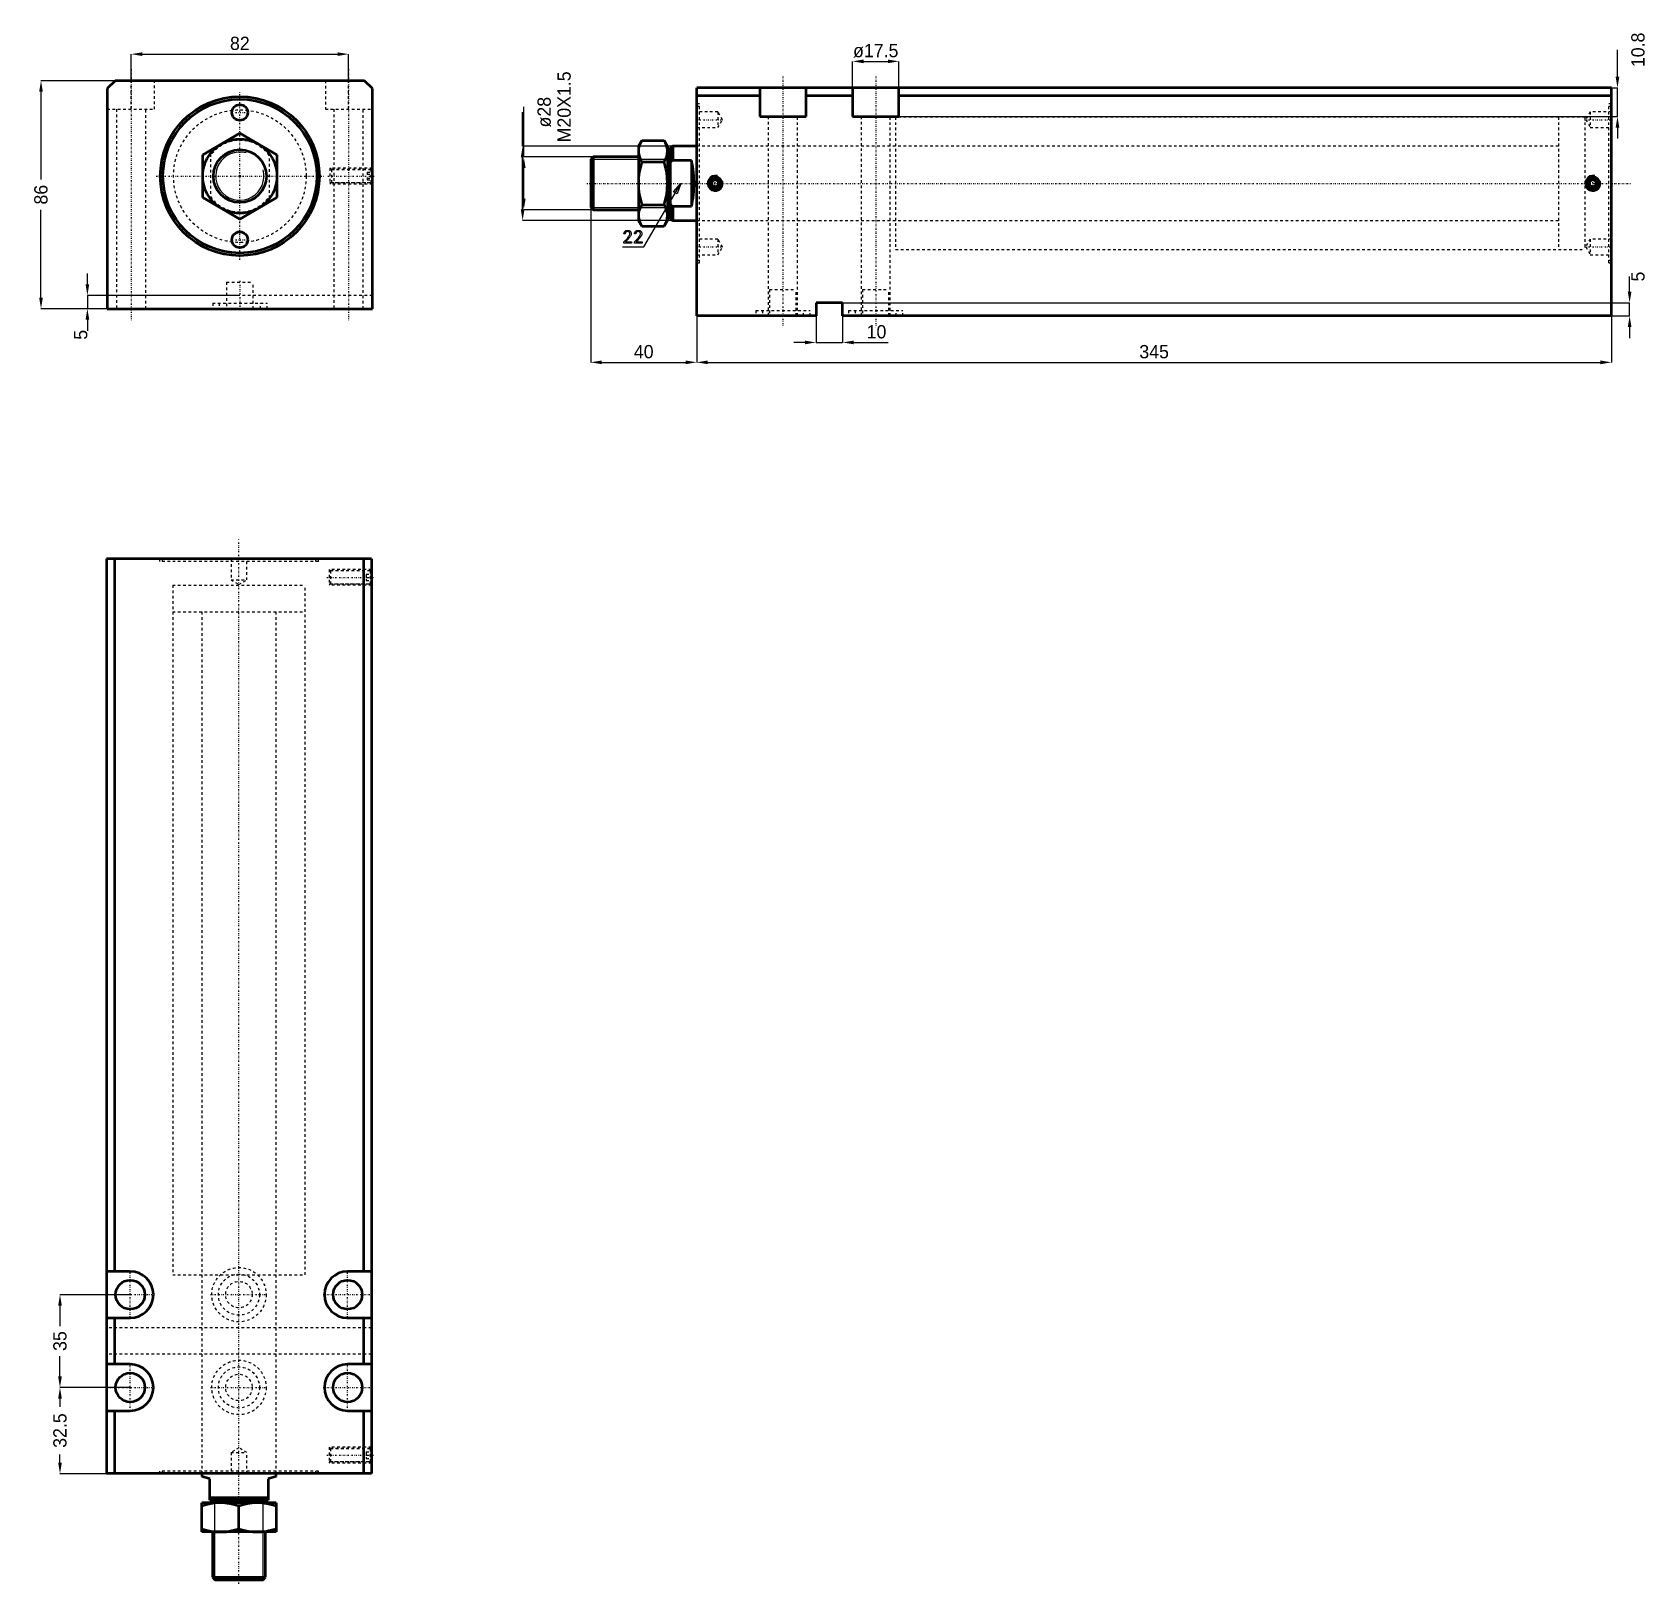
# Model space of a CAD drawing. Header units: millimetres. Extents: x -78 to 531, y -531 to 54.
import ezdxf

# ---------------------------------------------------------------- set-up
doc = ezdxf.new("R2010")
doc.units = ezdxf.units.MM
doc.linetypes.add('Center', pattern=[1.5, 0.45, -0.5, 0.05, -0.5])
doc.linetypes.add('Dashed', pattern=[2, 1, -1])
for name, color, linetype, lineweight in [('2d ConnectionPoints', 7, 'Continuous', 50), ('AM_0', 7, 'Continuous', 50), ('AM_5', 3, 'Continuous', 25), ('AM_7', 7, 'Center', 25), ('AM_9', 6, 'Dashed', 25)]:
    doc.layers.add(name, color=color, linetype=linetype, lineweight=lineweight)
doc.dimstyles.new('ISO-25', dxfattribs={"dimtxt": 2.5, "dimasz": 2.5, "dimexe": 1.25, "dimexo": 0.625, "dimtad": 1, "dimtxsty": 'Standard', "dimcen": 2.5, "dimadec": 0, "dimazin": 0, "dimtfac": 1, "dimtmove": 0, "dimatfit": 3, "dimfxl": 0, "dimarcsym": 0})

# ---------------------------------------------------------------- blocks, each defined once
blk = doc.blocks.new('1_JECX_MF_EXLA_50_250_0_rod__0_in_JECX_MF_160_EXLA_50_250_0__0')
at = {"layer": 'AM_0'}
for p, q in [((-14, 8.08), (0, 16.17)), ((0, 16.17), (14, 8.08)), ((-14, -8.08), (-14, 8.08)), ((14, 8.08), (14, -8.08)), ((0, -16.17), (-14, -8.08)), ((14, -8.08), (0, -16.17))]:
    blk.add_line(p, q, dxfattribs=at)
for radius in [14, 10]:
    blk.add_circle((0, 0), radius, dxfattribs=at)
at = {"layer": 'AM_5'}
blk.add_arc((0, 0), 9.08, 75, 15, dxfattribs=at)
at = {"layer": 'AM_9'}
for p, q in [((-11, -8.66), (-11, 8.66)), ((11, 8.66), (11, -8.66))]:
    blk.add_line(p, q, dxfattribs=at)
for start, end in [(35.43094, 144.56906), (215.43094, 324.56906)]:
    blk.add_arc((0, 0), 13.5, start, end, dxfattribs=at)
blk = doc.blocks.new('2_JECX_MF_EXLA_50_250_0_body__0_in_JECX_MF_160_EXLA_50_250_0__0')
at = {"layer": 'AM_0'}
for p, q in [((-47, 36), (-50, 33)), ((-50, 33), (-50, -50)), ((47, 36), (-47, 36)), ((50, 33), (47, 36)), ((50, -50), (50, 33)), ((-50, -50), (50, -50))]:
    blk.add_line(p, q, dxfattribs=at)
for centre, radius in [((0, 0), 30), ((0, 0), 29), ((0, 24), 3), ((0, -24), 3)]:
    blk.add_circle(centre, radius, dxfattribs=at)
at = {"layer": 'AM_5', "linetype": 'Dashed'}
for p, q in [((50, 3), (34, 3)), ((50, -3), (34, -3))]:
    blk.add_line(p, q, dxfattribs=at)
at = {"layer": 'AM_7'}
for p, q in [((-41, 40.3), (-41, -54.3)), ((41, 40.3), (41, -54.3)), ((0, -31.5), (0, 31.5)), ((-3.15, 24), (3.15, 24)), ((-31.5, 0), (31.5, 0)), ((33.2, 0), (50.8, 0)), ((-3.15, -24), (3.15, -24)), ((0, -39.5), (0, -50.5))]:
    blk.add_line(p, q, dxfattribs=at)
at = {"layer": 'AM_9'}
for p, q in [((-41, 25.2), (-41, 36)), ((-32.25, 25.2), (-32.25, 36)), ((32.25, 36), (32.25, 25.2)), ((41, 25.2), (41, 36)), ((-50, 25.2), (-32.25, 25.2)), ((-46.5, 25.2), (-46.5, -50)), ((-35.5, -50), (-35.5, 25.2)), ((32.25, 25.2), (50, 25.2)), ((35.5, 25.2), (35.5, -50)), ((46.5, -50), (46.5, 25.2)), ((34.54, 2.46), (34, 3)), ((34, 3), (34, -3)), ((49.5, 2.4), (34, 2.4)), ((49.46, 2.46), (34.54, 2.46)), ((34.54, 2.46), (34.54, -2.46)), ((48, 1.44), (50, 1.44)), ((48, 1.44), (48, -1.44)), ((48, 0.72), (50, 0.72)), ((50, 3), (49.46, 2.46)), ((49.46, 2.46), (49.46, -2.46)), ((50, 1.9), (49.5, 2.4)), ((49.5, 2.4), (49.5, -2.4)), ((34, -2.4), (49.5, -2.4)), ((34, -3), (34.54, -2.46)), ((34.54, -2.46), (49.46, -2.46)), ((48, -0.72), (50, -0.72)), ((48, -1.44), (50, -1.44)), ((49.46, -2.46), (50, -3)), ((49.5, -2.4), (50, -1.9)), ((-5, -40), (5, -40)), ((-5, -40), (-5, -50)), ((5, -50), (5, -40)), ((50, -45), (-50, -45)), ((-10.25, -47.9), (10.25, -47.9)), ((-10.25, -47.9), (-10.25, -50)), ((-7.75, -47.9), (-7.75, -50)), ((7.75, -50), (7.75, -47.9)), ((10.25, -50), (10.25, -47.9))]:
    blk.add_line(p, q, dxfattribs=at)
blk.add_circle((0, 0), 25, dxfattribs=at)
blk = doc.blocks.new('*D3')
at = {"layer": 'AM_5', "color": 0, "lineweight": -2}
for p, q in [((-41, 36), (-41, 46)), ((-36.83, 46), (36.83, 46)), ((41, 36), (41, 46))]:
    blk.add_line(p, q, dxfattribs=at)
at = {"layer": 'AM_5', "color": 0}
for points in [[(-36.83, 46.69), (-36.83, 45.31), (-41, 46)], [(36.83, 45.31), (36.83, 46.69), (41, 46)]]:
    blk.add_solid(points, dxfattribs=at)
at = {"layer": 'Defpoints', "color": 0}
for p in [(41, 46), (-41, 36), (41, 36)]:
    blk.add_point(p, dxfattribs=at)
at = {"layer": 'AM_5', "color": 0, "insert": (0, 50.05), "char_height": 5, "attachment_point": 5}
blk.add_mtext('82', dxfattribs=at)
blk = doc.blocks.new('*D4')
at = {"layer": 'AM_5', "color": 0, "lineweight": -2}
for p, q in [((-47, 36), (-75, 36)), ((-75, 31.83), (-75, -1.28)), ((-75, -45.83), (-75, -12.72)), ((-50, -50), (-75, -50))]:
    blk.add_line(p, q, dxfattribs=at)
at = {"layer": 'AM_5', "color": 0}
for points in [[(-74.31, 31.83), (-75.69, 31.83), (-75, 36)], [(-75.69, -45.83), (-74.31, -45.83), (-75, -50)]]:
    blk.add_solid(points, dxfattribs=at)
at = {"layer": 'Defpoints', "color": 0}
for p in [(-47, 36), (-75, -50), (-50, -50)]:
    blk.add_point(p, dxfattribs=at)
at = {"layer": 'AM_5', "color": 0, "insert": (-75, -7), "char_height": 5, "attachment_point": 5, "rotation": 90}
blk.add_mtext('86', dxfattribs=at)
blk = doc.blocks.new('*D5')
at = {"layer": 'AM_5', "color": 0, "lineweight": -2}
for p, q in [((-57.5, -40.83), (-57.5, -36.67)), ((0, -45), (-57.5, -45)), ((-57.5, -45), (-57.5, -50)), ((-50, -50), (-57.5, -50)), ((-57.5, -54.17), (-57.5, -58.33))]:
    blk.add_line(p, q, dxfattribs=at)
at = {"layer": 'AM_5', "color": 0}
for points in [[(-58.19, -40.83), (-56.81, -40.83), (-57.5, -45)], [(-56.81, -54.17), (-58.19, -54.17), (-57.5, -50)]]:
    blk.add_solid(points, dxfattribs=at)
at = {"layer": 'Defpoints', "color": 0}
for p in [(0, -45), (-57.5, -50), (-50, -50)]:
    blk.add_point(p, dxfattribs=at)
at = {"layer": 'AM_5', "color": 0, "insert": (-60, -59.83), "char_height": 5, "attachment_point": 5, "rotation": 90}
blk.add_mtext('5', dxfattribs=at)
blk = doc.blocks.new('1_JECX_MF_EXLA_50_250_0_rod__0_in_JECX_MF_160_EXLA_50_250_0__4')
at = {"layer": 'AM_0'}
for p, q in [((-14, 0), (-14, -1.03)), ((14, -1.03), (14, 0)), ((-11, -2), (-14, -1.03)), ((-11, -10), (-11, -2)), ((14, -1.03), (11, -2)), ((11, -2), (11, -10)), ((14, -11), (-14, -11)), ((-14, -22), (-14, -11)), ((-11, -9), (11, -9)), ((-11, -10), (11, -10)), ((-9.08, -10), (-10, -10.92)), ((-10, -10.92), (10, -10.92)), ((-10, -10.92), (-10, -11)), ((10, -10.92), (9.08, -10)), ((10, -11), (10, -10.92)), ((14, -11), (14, -22)), ((0, -20.75), (0, -12.25)), ((14, -22), (-14, -22)), ((-10, -22), (-10, -39.08)), ((10, -39.08), (10, -22)), ((-10, -39.08), (-9.08, -40)), ((-10, -39.08), (10, -39.08)), ((-9.08, -40), (9.08, -40)), ((9.08, -40), (10, -39.08))]:
    blk.add_line(p, q, dxfattribs=at)
for points in [[(-7, -11), (-7.5, -11.01), (-9.13, -11.12), (-10.75, -11.38), (-12.39, -11.76), (-14, -12.25)], [(0, -12.25), (-1.7, -11.74), (-3.43, -11.34), (-5.21, -11.09), (-7, -11)], [(7, -11), (6.5, -11.01), (4.87, -11.12), (3.25, -11.38), (1.61, -11.76), (0, -12.25)], [(14, -12.25), (12.3, -11.74), (10.57, -11.34), (8.79, -11.09), (7, -11)], [(-14, -20.75), (-12.3, -21.26), (-10.57, -21.66), (-8.79, -21.91), (-7, -22)], [(-7, -22), (-6.5, -21.99), (-4.87, -21.88), (-3.25, -21.62), (-1.61, -21.24), (0, -20.75)], [(0, -20.75), (1.7, -21.26), (3.43, -21.66), (5.21, -21.91), (7, -22)], [(7, -22), (7.5, -21.99), (9.13, -21.88), (10.75, -21.62), (12.39, -21.24), (14, -20.75)]]:
    blk.add_lwpolyline(points, dxfattribs=at)
at = {"layer": 'AM_5'}
for p, q in [((-9.08, -40), (-9.08, -10)), ((9.08, -40), (9.08, -10))]:
    blk.add_line(p, q, dxfattribs=at)
at = {"layer": 'AM_7'}
blk.add_line((0, -41.5), (0, 352.25), dxfattribs=at)
at = {"layer": 'AM_9'}
for p, q in [((-25, 335), (25, 335)), ((-25, 335), (-25, 325)), ((25, 325), (25, 335)), ((-25, 325), (25, 325)), ((-14, 325), (-14, 0)), ((14, 0), (14, 325))]:
    blk.add_line(p, q, dxfattribs=at)
blk = doc.blocks.new('2_JECX_MF_EXLA_50_250_0_body__0_in_JECX_MF_160_EXLA_50_250_0__4')
at = {"layer": 'AM_0'}
for p, q in [((50, 345), (-50, 345)), ((-50, 345), (-50, 0)), ((-47, 345), (-47, 76.25)), ((47, 345), (47, 76.25)), ((50, 345), (50, 0)), ((-41, 76.25), (-50, 76.25)), ((50, 76.25), (41, 76.25)), ((-50, 58.75), (-41, 58.75)), ((-47, 58.75), (-47, 41.25)), ((41, 58.75), (50, 58.75)), ((47, 58.75), (47, 41.25)), ((-41, 41.25), (-50, 41.25)), ((50, 41.25), (41, 41.25)), ((-50, 23.75), (-41, 23.75)), ((-47, 23.75), (-47, 0)), ((41, 23.75), (50, 23.75)), ((47, 23.75), (47, 0)), ((50, 0), (-50, 0))]:
    blk.add_line(p, q, dxfattribs=at)
for centre in [(-41, 67.5), (41, 67.5), (-41, 32.5), (41, 32.5)]:
    blk.add_circle(centre, 5.5, dxfattribs=at)
for centre, start, end in [((-41, 67.5), 270, 90), ((41, 67.5), 90, 270), ((-41, 32.5), 270, 90), ((41, 32.5), 90, 270)]:
    blk.add_arc(centre, 8.75, start, end, dxfattribs=at)
at = {"layer": 'AM_5', "linetype": 'Dashed'}
for p, q in [((50, 341), (34, 341)), ((50, 335), (34, 335)), ((50, 10), (34, 10)), ((50, 4), (34, 4))]:
    blk.add_line(p, q, dxfattribs=at)
at = {"layer": 'AM_7'}
for p, q in [((33.2, 338), (50.8, 338)), ((-41, 58.3125), (-41, 76.6875)), ((41, 58.3125), (41, 76.6875)), ((-50.1875, 67.5), (-31.8125, 67.5)), ((-10.7625, 67.5), (10.7625, 67.5)), ((31.8125, 67.5), (50.1875, 67.5)), ((-41, 23.3125), (-41, 41.6875)), ((41, 23.3125), (41, 41.6875)), ((-50.1875, 32.5), (-31.8125, 32.5)), ((-10.7625, 32.5), (10.7625, 32.5)), ((31.8125, 32.5), (50.1875, 32.5)), ((33.2, 7), (50.8, 7))]:
    blk.add_line(p, q, dxfattribs=at)
at = {"layer": 'AM_9'}
for p, q in [((-30, 345), (-30, 344)), ((30, 344), (-30, 344)), ((-29, 345), (-29, 344)), ((-3, 345), (-3, 337)), ((3, 337), (3, 345)), ((29, 344), (29, 345)), ((30, 344), (30, 345)), ((34, 341), (34, 335)), ((34.5415, 340.4585), (34, 341)), ((50, 341), (49.4585, 340.4585)), ((-25, 335), (25, 335)), ((-25, 335), (-25, 75)), ((-3, 337), (3, 337)), ((-3, 337), (0, 335.2679)), ((0, 335.2679), (3, 337)), ((25, 75), (25, 335)), ((49.5, 340.4), (34, 340.4)), ((34, 335.6), (49.5, 335.6)), ((34, 335), (34.5415, 335.5415)), ((49.4585, 340.4585), (34.5415, 340.4585)), ((34.5415, 340.4585), (34.5415, 335.5415)), ((34.5415, 335.5415), (49.4585, 335.5415)), ((48, 339.25), (50, 339.25)), ((48, 339.25), (48, 336.75)), ((48, 338), (50, 338)), ((48, 336.75), (50, 336.75)), ((49.4585, 340.4585), (49.4585, 335.5415)), ((49.4585, 335.5415), (50, 335)), ((49.5, 340.4), (49.5, 335.6)), ((50, 339.9), (49.5, 340.4)), ((49.5, 335.6), (50, 336.1)), ((-25, 75), (25, 75)), ((-14, 75), (-14, 0)), ((14, 0), (14, 75)), ((50, 55), (-50, 55)), ((50, 45), (-50, 45)), ((0, 9.7321), (-3, 8)), ((-3, 8), (-3, 0)), ((-3, 8), (3, 8)), ((3, 8), (0, 9.7321)), ((3, 0), (3, 8)), ((34, 10), (34, 4)), ((34.5415, 9.4585), (34, 10)), ((49.5, 9.4), (34, 9.4)), ((49.4585, 9.4585), (34.5415, 9.4585)), ((34.5415, 9.4585), (34.5415, 4.5415)), ((48, 8.25), (50, 8.25)), ((48, 8.25), (48, 5.75)), ((48, 7), (50, 7)), ((50, 10), (49.4585, 9.4585)), ((49.4585, 9.4585), (49.4585, 4.5415)), ((50, 8.9), (49.5, 9.4)), ((49.5, 9.4), (49.5, 4.6)), ((30, 1), (-30, 1)), ((-30, 1), (-30, 0)), ((-29, 1), (-29, 0)), ((29, 0), (29, 1)), ((30, 0), (30, 1)), ((34, 4.6), (49.5, 4.6)), ((34, 4), (34.5415, 4.5415)), ((34.5415, 4.5415), (49.4585, 4.5415)), ((48, 5.75), (50, 5.75)), ((49.4585, 4.5415), (50, 4)), ((49.5, 4.6), (50, 5.1))]:
    blk.add_line(p, q, dxfattribs=at)
for centre, radius in [((0, 67.5), 10.25), ((0, 67.5), 7.75), ((0, 67.5), 5), ((0, 32.5), 10.25), ((0, 32.5), 7.75), ((0, 32.5), 5)]:
    blk.add_circle(centre, radius, dxfattribs=at)
blk = doc.blocks.new('*D11')
at = {"layer": 'AM_5', "color": 0, "lineweight": -2}
for p, q in [((-41.34, -421.8), (-67.84, -421.8)), ((-67.84, -425.96), (-67.84, -433.63)), ((-67.84, -452.63), (-67.84, -444.96)), ((-41.34, -456.8), (-67.84, -456.8))]:
    blk.add_line(p, q, dxfattribs=at)
at = {"layer": 'AM_5', "color": 0}
for points in [[(-68.53, -425.96), (-67.14, -425.96), (-67.84, -421.8)], [(-68.53, -452.63), (-67.14, -452.63), (-67.84, -456.8)]]:
    blk.add_solid(points, dxfattribs=at)
at = {"layer": 'Defpoints', "color": 0}
for p in [(-67.84, -421.8), (-41.34, -421.8), (-41.34, -456.8)]:
    blk.add_point(p, dxfattribs=at)
at = {"layer": 'AM_5', "color": 0, "insert": (-67.84, -439.3), "char_height": 5, "attachment_point": 5, "rotation": 90}
blk.add_mtext('35', dxfattribs=at)
blk = doc.blocks.new('*D12')
at = {"layer": 'AM_5', "color": 0, "lineweight": -2}
for p, q in [((-41.34, -456.8), (-67.84, -456.8)), ((-67.84, -460.96), (-67.84, -464.05)), ((-67.84, -485.13), (-67.84, -482.05)), ((-50.34, -489.3), (-67.84, -489.3))]:
    blk.add_line(p, q, dxfattribs=at)
at = {"layer": 'AM_5', "color": 0}
for points in [[(-68.53, -460.96), (-67.14, -460.96), (-67.84, -456.8)], [(-68.53, -485.13), (-67.14, -485.13), (-67.84, -489.3)]]:
    blk.add_solid(points, dxfattribs=at)
at = {"layer": 'Defpoints', "color": 0}
for p in [(-41.34, -456.8), (-67.84, -489.3), (-50.34, -489.3)]:
    blk.add_point(p, dxfattribs=at)
at = {"layer": 'AM_5', "color": 0, "insert": (-67.84, -473.05), "char_height": 5, "attachment_point": 5, "rotation": 90}
blk.add_mtext('32.5', dxfattribs=at)
blk = doc.blocks.new('1_JECX_MF_EXLA_50_250_0_rod__0_in_JECX_MF_160_EXLA_50_250_0__2')
at = {"layer": 'AM_0'}
for p, q in [((-20.75, 16.17), (-22, 14)), ((-22, 14), (-22, -14)), ((-20.75, 16.17), (-12.25, 16.17)), ((-11, 14), (-12.25, 16.17)), ((-11, 14), (-11, -14)), ((-9, 14), (-10, 13.5)), ((-10, 13.5), (-10, -13.5)), ((0, 14), (-9, 14)), ((-9, 14), (-9, 8.66)), ((-39.08, 10), (-40, 9.08)), ((-40, 9.08), (-40, -9.08)), ((-22, 10), (-39.08, 10)), ((-39.08, 10), (-39.08, -10)), ((-20.75, 8.08), (-12.25, 8.08)), ((-10.92, 10), (-11, 10)), ((-10, 9.08), (-10.92, 10)), ((-10.92, 10), (-10.92, -10)), ((-9, 8.66), (-10, 7.83)), ((-2, 8.66), (-9, 8.66)), ((-2, 8.66), (-2, -8.66)), ((-40, -9.08), (-39.08, -10)), ((-39.08, -10), (-22, -10)), ((-20.75, -8.08), (-12.25, -8.08)), ((-11, -10), (-10.92, -10)), ((-10.92, -10), (-10, -9.08)), ((-9, -8.66), (-2, -8.66)), ((-9, -8.66), (-9, -14)), ((-22, -14), (-20.75, -16.17)), ((-20.75, -16.17), (-12.25, -16.17)), ((-12.25, -16.17), (-11, -14)), ((-10, -13.5), (-9, -14)), ((-9, -14), (0, -14))]:
    blk.add_line(p, q, dxfattribs=at)
for points in [[(-20.75, 16.17), (-21.26, 15.18), (-21.66, 14.19), (-21.91, 13.16), (-22, 12.12)], [(-11, 12.12), (-11.01, 12.41), (-11.12, 13.36), (-11.38, 14.29), (-11.76, 15.23), (-12.25, 16.17)], [(-22, 12.12), (-21.99, 11.84), (-21.88, 10.89), (-21.62, 9.96), (-21.24, 9.01), (-20.75, 8.08)], [(-20.75, 8.08), (-21.26, 6.12), (-21.66, 4.12), (-21.91, 2.07), (-22, 0)], [(-12.25, 8.08), (-11.74, 9.07), (-11.34, 10.06), (-11.09, 11.09), (-11, 12.12)], [(-11, 0), (-11, 0.03), (-11.09, 2.05), (-11.33, 4.06), (-11.73, 6.08), (-12.25, 8.08)], [(-2, -8.66), (-1.77, -7.67), (-1.57, -6.62), (-1.39, -5.52), (-1.25, -4.38), (-1.15, -3.2), (-1.07, -2), (-1.03, -0.78), (-1.03, 0.44), (-1.06, 1.65), (-1.12, 2.86), (-1.22, 4.04), (-1.35, 5.2), (-1.51, 6.31), (-1.71, 7.37), (-1.93, 8.38), (-2, 8.66)], [(-22, 0), (-22, -0.03), (-21.91, -2.05), (-21.67, -4.06), (-21.27, -6.08), (-20.75, -8.08)], [(-12.25, -8.08), (-11.74, -6.12), (-11.34, -4.12), (-11.09, -2.07), (-11, 0)], [(-20.75, -8.08), (-21.26, -9.07), (-21.66, -10.06), (-21.91, -11.09), (-22, -12.12)], [(-22, -12.12), (-21.99, -12.41), (-21.88, -13.36), (-21.62, -14.29), (-21.24, -15.23), (-20.75, -16.17)], [(-11, -12.12), (-11.01, -11.84), (-11.12, -10.89), (-11.38, -9.96), (-11.76, -9.01), (-12.25, -8.08)], [(-12.25, -16.17), (-11.74, -15.18), (-11.34, -14.19), (-11.09, -13.16), (-11, -12.12)], [(-10, -7.83), (-9.96, -7.86), (-9, -8.66)]]:
    blk.add_lwpolyline(points, dxfattribs=at)
at = {"layer": 'AM_5'}
for p, q in [((-40, 9.08), (-10, 9.08)), ((-40, -9.08), (-10, -9.08))]:
    blk.add_line(p, q, dxfattribs=at)
at = {"layer": 'AM_7'}
blk.add_line((-41.5, 0), (352.25, 0), dxfattribs=at)
at = {"layer": 'AM_9'}
for p, q in [((335, 25), (325, 25)), ((325, 25), (325, -25)), ((335, 25), (335, -25)), ((325, 14), (0, 14)), ((0, -14), (325, -14)), ((325, -25), (335, -25))]:
    blk.add_line(p, q, dxfattribs=at)
blk = doc.blocks.new('2_JECX_MF_EXLA_50_250_0_body__0_in_JECX_MF_160_EXLA_50_250_0__2')
at = {"layer": 'AM_0'}
for p, q in [((345, 36), (0, 36)), ((0, -50), (0, 36)), ((23.75, 33), (0, 33)), ((23.75, 36), (23.75, 25.2)), ((41.25, 25.2), (41.25, 36)), ((58.75, 33), (41.25, 33)), ((58.75, 36), (58.75, 25.2)), ((76.25, 25.2), (76.25, 36)), ((345, 33), (76.25, 33)), ((345, -50), (345, 36)), ((23.75, 25.2), (41.25, 25.2)), ((58.75, 25.2), (76.25, 25.2)), ((7, 1.44), (5.75, 0.72)), ((5.75, 0.72), (5.75, -0.72)), ((8.25, 0.72), (7, 1.44)), ((8.25, -0.72), (8.25, 0.72)), ((338, 1.44), (336.75, 0.72)), ((336.75, 0.72), (336.75, -0.72)), ((339.25, 0.72), (338, 1.44)), ((339.25, -0.72), (339.25, 0.72)), ((5.75, -0.72), (7, -1.44)), ((7, -1.44), (8.25, -0.72)), ((336.75, -0.72), (338, -1.44)), ((338, -1.44), (339.25, -0.72)), ((45, -45), (45, -50)), ((55, -45), (45, -45)), ((55, -50), (55, -45)), ((45, -50), (0, -50)), ((345, -50), (55, -50))]:
    blk.add_line(p, q, dxfattribs=at)
for centre, radius in [((7, 0), 2.46), ((7, 0), 2.4), ((7, 0), 1.9), ((338, 0), 2.46), ((338, 0), 2.4), ((338, 0), 1.9)]:
    blk.add_circle(centre, radius, dxfattribs=at)
at = {"layer": 'AM_5'}
for centre in [(7, 0), (338, 0)]:
    blk.add_arc(centre, 3, 75, 15, dxfattribs=at)
at = {"layer": 'AM_7'}
for p, q in [((32.5, 40.3), (32.5, -54.3)), ((67.5, 40.3), (67.5, -54.3)), ((-0.49, 24), (10.22, 24)), ((334.78, 24), (345.49, 24)), ((7, -3.15), (7, 3.15)), ((338, -3.15), (338, 3.15)), ((-0.49, -24), (10.22, -24)), ((334.78, -24), (345.49, -24))]:
    blk.add_line(p, q, dxfattribs=at)
at = {"layer": 'AM_9'}
for p, q in [((1, 30), (0, 30)), ((1, 29), (0, 29)), ((8, 27), (0, 27)), ((1, -30), (1, 30)), ((9.73, 24), (8, 27)), ((8, 27), (8, 21)), ((27, 25.2), (27, -50)), ((38, -50), (38, 25.2)), ((62, 25.2), (62, -50)), ((73, -50), (73, 25.2)), ((335, 25), (75, 25)), ((75, 25), (75, -25)), ((335, 25), (335, -25)), ((337, 27), (335.27, 24)), ((345, 27), (337, 27)), ((337, 27), (337, 21)), ((344, -30), (344, 30)), ((345, 30), (344, 30)), ((345, 29), (344, 29)), ((0, 21), (8, 21)), ((8, 21), (9.73, 24)), ((335.27, 24), (337, 21)), ((337, 21), (345, 21)), ((75, 14), (0, 14)), ((0, -14), (75, -14)), ((8, -21), (0, -21)), ((9.73, -24), (8, -21)), ((8, -21), (8, -27)), ((8, -27), (9.73, -24)), ((337, -21), (335.27, -24)), ((335.27, -24), (337, -27)), ((345, -21), (337, -21)), ((337, -21), (337, -27)), ((0, -27), (8, -27)), ((0, -29), (1, -29)), ((0, -30), (1, -30)), ((75, -25), (335, -25)), ((337, -27), (345, -27)), ((344, -29), (345, -29)), ((344, -30), (345, -30)), ((27.5, -40), (37.5, -40)), ((27.5, -40), (27.5, -50)), ((37.5, -50), (37.5, -40)), ((62.5, -40), (72.5, -40)), ((62.5, -40), (62.5, -50)), ((72.5, -50), (72.5, -40)), ((22.25, -47.9), (42.75, -47.9)), ((22.25, -47.9), (22.25, -50)), ((24.75, -47.9), (24.75, -50)), ((40.25, -50), (40.25, -47.9)), ((42.75, -50), (42.75, -47.9)), ((57.25, -47.9), (77.75, -47.9)), ((57.25, -47.9), (57.25, -50)), ((59.75, -47.9), (59.75, -50)), ((75.25, -50), (75.25, -47.9)), ((77.75, -50), (77.75, -47.9))]:
    blk.add_line(p, q, dxfattribs=at)
blk = doc.blocks.new('*D24')
at = {"layer": 'AM_5', "color": 0, "lineweight": -2}
for p, q in [((231.07, 33.28), (231.07, 43.28)), ((235.23, 43.28), (244.4, 43.28)), ((248.57, 33.28), (248.57, 43.28))]:
    blk.add_line(p, q, dxfattribs=at)
at = {"layer": 'AM_5', "color": 0}
for points in [[(235.23, 43.98), (235.23, 42.59), (231.07, 43.28)], [(244.4, 43.98), (244.4, 42.59), (248.57, 43.28)]]:
    blk.add_solid(points, dxfattribs=at)
at = {"layer": 'Defpoints', "color": 0}
for p in [(248.57, 43.28), (231.07, 33.28), (248.57, 33.28)]:
    blk.add_point(p, dxfattribs=at)
at = {"layer": 'AM_5', "color": 0, "insert": (239.82, 47.28), "char_height": 5, "attachment_point": 5}
blk.add_mtext('ø17.5', dxfattribs=at)
blk = doc.blocks.new('*D25')
at = {"layer": 'AM_5', "color": 0, "lineweight": -2}
for p, q in [((519.57, 37.45), (519.57, 47.62)), ((248.57, 33.28), (519.57, 33.28)), ((519.57, 22.48), (519.57, 33.28)), ((248.57, 22.48), (519.57, 22.48)), ((519.57, 18.32), (519.57, 14.15))]:
    blk.add_line(p, q, dxfattribs=at)
at = {"layer": 'AM_5', "color": 0}
for points in [[(518.87, 37.45), (520.26, 37.45), (519.57, 33.28)], [(518.87, 18.32), (520.26, 18.32), (519.57, 22.48)]]:
    blk.add_solid(points, dxfattribs=at)
at = {"layer": 'Defpoints', "color": 0}
for p in [(248.57, 33.28), (519.57, 33.28), (248.57, 22.48)]:
    blk.add_point(p, dxfattribs=at)
at = {"layer": 'AM_5', "color": 0, "insert": (527.32, 47.62), "char_height": 5, "attachment_point": 5, "rotation": 90}
blk.add_mtext('10.8', dxfattribs=at)
blk = doc.blocks.new('*D26')
at = {"layer": 'AM_5', "color": 0, "lineweight": -2}
for p, q in [((172.32, -52.72), (172.32, -70.22)), ((517.32, -52.72), (517.32, -70.22)), ((176.48, -70.22), (513.15, -70.22))]:
    blk.add_line(p, q, dxfattribs=at)
at = {"layer": 'AM_5', "color": 0}
for points in [[(176.48, -69.52), (176.48, -70.91), (172.32, -70.22)], [(513.15, -69.52), (513.15, -70.91), (517.32, -70.22)]]:
    blk.add_solid(points, dxfattribs=at)
at = {"layer": 'Defpoints', "color": 0}
for p in [(172.32, -52.72), (517.32, -52.72), (517.32, -70.22)]:
    blk.add_point(p, dxfattribs=at)
at = {"layer": 'AM_5', "color": 0, "insert": (344.82, -66.22), "char_height": 5, "attachment_point": 5}
blk.add_mtext('345', dxfattribs=at)
blk = doc.blocks.new('*D27')
at = {"layer": 'AM_5', "color": 0, "lineweight": -2}
for p, q in [((132.32, -2.72), (132.32, -70.22)), ((172.32, -52.72), (172.32, -70.22)), ((136.48, -70.22), (168.15, -70.22))]:
    blk.add_line(p, q, dxfattribs=at)
at = {"layer": 'AM_5', "color": 0}
for points in [[(136.48, -69.52), (136.48, -70.91), (132.32, -70.22)], [(168.15, -69.52), (168.15, -70.91), (172.32, -70.22)]]:
    blk.add_solid(points, dxfattribs=at)
at = {"layer": 'Defpoints', "color": 0}
for p in [(132.32, -2.72), (172.32, -52.72), (172.32, -70.22)]:
    blk.add_point(p, dxfattribs=at)
at = {"layer": 'AM_5', "color": 0, "insert": (152.32, -66.22), "char_height": 5, "attachment_point": 5}
blk.add_mtext('40', dxfattribs=at)
blk = doc.blocks.new('*D28')
at = {"layer": 'AM_5', "color": 0, "lineweight": -2}
for p, q in [((106.65, 11.28), (106.65, 24.12)), ((163.32, 11.28), (106.65, 11.28)), ((106.65, -12.55), (106.65, 7.12)), ((163.32, -16.72), (106.65, -16.72))]:
    blk.add_line(p, q, dxfattribs=at)
at = {"layer": 'AM_5', "color": 0}
for points in [[(105.95, 7.12), (107.34, 7.12), (106.65, 11.28)], [(105.95, -12.55), (107.34, -12.55), (106.65, -16.72)]]:
    blk.add_solid(points, dxfattribs=at)
at = {"layer": 'Defpoints', "color": 0}
for p in [(106.65, 11.28), (163.32, 11.28), (163.32, -16.72)]:
    blk.add_point(p, dxfattribs=at)
at = {"layer": 'AM_5', "color": 0, "insert": (114.82, 24.12), "char_height": 5, "attachment_point": 5, "rotation": 90}
blk.add_mtext('ø28', dxfattribs=at)
blk = doc.blocks.new('*D29')
at = {"layer": 'AM_5', "color": 0, "lineweight": -2}
for p, q in [((107.07, 7.28), (107.07, 26.12)), ((133.24, 7.28), (107.07, 7.28)), ((107.07, -8.55), (107.07, 3.12)), ((133.32, -12.72), (107.07, -12.72))]:
    blk.add_line(p, q, dxfattribs=at)
at = {"layer": 'AM_5', "color": 0}
for points in [[(106.37, 3.12), (107.76, 3.12), (107.07, 7.28)], [(106.37, -8.55), (107.76, -8.55), (107.07, -12.72)]]:
    blk.add_solid(points, dxfattribs=at)
at = {"layer": 'Defpoints', "color": 0}
for p in [(107.07, 7.28), (133.24, 7.28), (133.32, -12.72)]:
    blk.add_point(p, dxfattribs=at)
at = {"layer": 'AM_5', "color": 0, "insert": (122.32, 26.12), "char_height": 5, "attachment_point": 5, "rotation": 90}
blk.add_mtext('M20X1.5', dxfattribs=at)
blk = doc.blocks.new('*D30')
at = {"layer": 'AM_5', "color": 0, "lineweight": -2}
for p, q in [((217.32, -47.72), (217.32, -62.72)), ((227.32, -52.72), (227.32, -62.72)), ((213.15, -62.72), (208.98, -62.72)), ((217.32, -62.72), (227.32, -62.72)), ((231.48, -62.72), (244.53, -62.72))]:
    blk.add_line(p, q, dxfattribs=at)
at = {"layer": 'AM_5', "color": 0}
for points in [[(213.15, -62.02), (213.15, -63.41), (217.32, -62.72)], [(231.48, -62.02), (231.48, -63.41), (227.32, -62.72)]]:
    blk.add_solid(points, dxfattribs=at)
at = {"layer": 'Defpoints', "color": 0}
for p in [(217.32, -47.72), (227.32, -52.72), (227.32, -62.72)]:
    blk.add_point(p, dxfattribs=at)
at = {"layer": 'AM_5', "color": 0, "insert": (240.11, -58.72), "char_height": 5, "attachment_point": 5}
blk.add_mtext('10', dxfattribs=at)
blk = doc.blocks.new('*D31')
at = {"layer": 'AM_5', "color": 0, "lineweight": -2}
for p, q in [((524.15, -43.55), (524.15, -37.88)), ((217.32, -47.72), (524.15, -47.72)), ((524.15, -52.72), (524.15, -47.72)), ((227.32, -52.72), (524.15, -52.72)), ((524.15, -56.88), (524.15, -61.05))]:
    blk.add_line(p, q, dxfattribs=at)
at = {"layer": 'AM_5', "color": 0}
for points in [[(523.45, -43.55), (524.84, -43.55), (524.15, -47.72)], [(523.45, -56.88), (524.84, -56.88), (524.15, -52.72)]]:
    blk.add_solid(points, dxfattribs=at)
at = {"layer": 'Defpoints', "color": 0}
for p in [(217.32, -47.72), (227.32, -52.72), (524.15, -52.72)]:
    blk.add_point(p, dxfattribs=at)
at = {"layer": 'AM_5', "color": 0, "insert": (527.32, -37.88), "char_height": 5, "attachment_point": 5, "rotation": 90}
blk.add_mtext('5', dxfattribs=at)

msp = doc.modelspace()

# ---------------------------------------------------------------- linework, layer by layer
at = {"layer": '2d ConnectionPoints'}
for p in [(0, 0), (172.315, -2.717), (-0.337, -489.296)]:
    msp.add_point(p, dxfattribs=at)
at = {"layer": 'AM_5'}
for p, q in [((152.315, -26.717), (166.315, -2.717)), ((144.315, -26.717), (152.315, -26.717))]:
    msp.add_line(p, q, dxfattribs=at)
for points in [[(166.315, -2.717), (164.936, -6.736), (163.496, -5.897), (166.315, -2.717)], [(144.962, -24.606), (144.962, -24.606), (145.176, -24.411), (145.481, -24.125), (145.481, -24.125), (145.767, -23.848), (145.947, -23.669), (145.947, -23.669), (146.119, -23.488), (146.366, -23.204), (146.366, -23.204), (146.599, -22.904), (146.746, -22.695), (146.746, -22.695), (146.876, -22.488), (147.017, -22.192), (147.017, -22.192), (147.093, -21.914), (147.107, -21.74), (147.107, -21.74), (147.103, -21.642), (147.08, -21.503), (147.08, -21.503), (147.036, -21.375), (146.997, -21.295), (146.997, -21.295), (146.949, -21.22), (146.865, -21.122), (146.865, -21.122), (146.767, -21.039), (146.693, -20.992), (146.693, -20.992), (146.614, -20.954), (146.488, -20.912), (146.488, -20.912), (146.353, -20.889), (146.259, -20.885), (146.259, -20.885), (146.155, -20.89), (146.007, -20.913), (146.007, -20.913), (145.87, -20.956), (145.784, -20.996), (145.784, -20.996), (145.705, -21.044), (145.599, -21.131), (145.599, -21.131), (145.51, -21.236), (145.459, -21.316), (145.459, -21.316), (145.417, -21.403), (145.372, -21.544), (145.372, -21.544), (145.347, -21.7), (145.342, -21.811), (144.855, -21.811), (144.855, -21.811), (144.862, -21.645), (144.902, -21.412), (144.902, -21.412), (144.976, -21.202), (145.043, -21.074), (145.043, -21.074), (145.124, -20.956), (145.265, -20.802), (145.265, -20.802), (145.429, -20.675), (145.552, -20.606), (145.552, -20.606), (145.683, -20.548), (145.889, -20.486), (145.889, -20.486), (146.107, -20.453), (146.259, -20.446), (146.259, -20.446), (146.401, -20.452), (146.607, -20.484), (146.607, -20.484), (146.805, -20.542), (146.932, -20.596), (146.932, -20.596), (147.051, -20.661), (147.212, -20.78), (147.212, -20.78), (147.351, -20.924), (147.431, -21.035), (147.431, -21.035), (147.498, -21.154), (147.571, -21.35), (147.571, -21.35), (147.61, -21.564), (147.617, -21.717), (147.617, -21.717), (147.606, -21.89), (147.548, -22.157), (147.548, -22.157), (147.441, -22.431), (147.341, -22.617), (147.341, -22.617), (147.227, -22.803), (147.042, -23.072), (147.042, -23.072), (146.84, -23.329), (146.696, -23.493), (146.696, -23.493), (146.541, -23.66), (146.281, -23.932), (146.281, -23.932), (145.988, -24.227), (145.775, -24.437), (145.43, -24.775), (147.757, -24.779), (147.757, -25.217), (144.79, -25.217), (144.79, -24.762), (144.962, -24.606)], [(148.962, -24.606), (148.962, -24.606), (149.176, -24.411), (149.481, -24.125), (149.481, -24.125), (149.767, -23.848), (149.947, -23.669), (149.947, -23.669), (150.119, -23.488), (150.366, -23.204), (150.366, -23.204), (150.599, -22.904), (150.746, -22.695), (150.746, -22.695), (150.876, -22.488), (151.017, -22.192), (151.017, -22.192), (151.093, -21.914), (151.107, -21.74), (151.107, -21.74), (151.103, -21.642), (151.08, -21.503), (151.08, -21.503), (151.036, -21.375), (150.997, -21.295), (150.997, -21.295), (150.949, -21.22), (150.865, -21.122), (150.865, -21.122), (150.767, -21.039), (150.693, -20.992), (150.693, -20.992), (150.614, -20.954), (150.488, -20.912), (150.488, -20.912), (150.353, -20.889), (150.259, -20.885), (150.259, -20.885), (150.155, -20.89), (150.007, -20.913), (150.007, -20.913), (149.87, -20.956), (149.784, -20.996), (149.784, -20.996), (149.705, -21.044), (149.599, -21.131), (149.599, -21.131), (149.51, -21.236), (149.459, -21.316), (149.459, -21.316), (149.417, -21.403), (149.372, -21.544), (149.372, -21.544), (149.347, -21.7), (149.342, -21.811), (148.855, -21.811), (148.855, -21.811), (148.862, -21.645), (148.902, -21.412), (148.902, -21.412), (148.976, -21.202), (149.043, -21.074), (149.043, -21.074), (149.124, -20.956), (149.265, -20.802), (149.265, -20.802), (149.429, -20.675), (149.552, -20.606), (149.552, -20.606), (149.683, -20.548), (149.889, -20.486), (149.889, -20.486), (150.107, -20.453), (150.259, -20.446), (150.259, -20.446), (150.401, -20.452), (150.607, -20.484), (150.607, -20.484), (150.805, -20.542), (150.932, -20.596), (150.932, -20.596), (151.051, -20.661), (151.212, -20.78), (151.212, -20.78), (151.351, -20.924), (151.431, -21.035), (151.431, -21.035), (151.498, -21.154), (151.571, -21.35), (151.571, -21.35), (151.61, -21.564), (151.617, -21.717), (151.617, -21.717), (151.606, -21.89), (151.548, -22.157), (151.548, -22.157), (151.441, -22.431), (151.341, -22.617), (151.341, -22.617), (151.227, -22.803), (151.042, -23.072), (151.042, -23.072), (150.84, -23.329), (150.696, -23.493), (150.696, -23.493), (150.541, -23.66), (150.281, -23.932), (150.281, -23.932), (149.988, -24.227), (149.775, -24.437), (149.43, -24.775), (151.757, -24.779), (151.757, -25.217), (148.79, -25.217), (148.79, -24.762), (148.962, -24.606)]]:
    msp.add_lwpolyline(points, dxfattribs=at)

# ---------------------------------------------------------------- block references
for name, p in [('2_JECX_MF_EXLA_50_250_0_body__0_in_JECX_MF_160_EXLA_50_250_0__0', (0, 0)), ('2_JECX_MF_EXLA_50_250_0_body__0_in_JECX_MF_160_EXLA_50_250_0__2', (172.315, -2.717)), ('1_JECX_MF_EXLA_50_250_0_rod__0_in_JECX_MF_160_EXLA_50_250_0__2', (172.315, -2.717)), ('1_JECX_MF_EXLA_50_250_0_rod__0_in_JECX_MF_160_EXLA_50_250_0__0', (0, 0)), ('1_JECX_MF_EXLA_50_250_0_rod__0_in_JECX_MF_160_EXLA_50_250_0__4', (-0.337, -489.296)), ('2_JECX_MF_EXLA_50_250_0_body__0_in_JECX_MF_160_EXLA_50_250_0__4', (-0.337, -489.296))]:
    msp.add_blockref(name, p)

# ---------------------------------------------------------------- dimensions: what is measured, and where the dimension line sits
for base, p1, p2, text, picture, middle in [((41, 46), (-41, 36), (41, 36), '82', '*D3', (0, 46)), ((248.565, 43.283), (231.065, 33.283), (248.565, 33.283), 'ø17.5', '*D24', (239.815, 43.283)), ((172.315, -70.217), (132.315, -2.717), (172.315, -52.717), '40', '*D27', (152.315, -70.217)), ((227.315, -62.717), (217.315, -47.717), (227.315, -52.717), '10', '*D30', (240.115, -62.717)), ((517.315, -70.217), (172.315, -52.717), (517.315, -52.717), '345', '*D26', (344.815, -70.217))]:
    dim = msp.add_linear_dim(base=base, p1=p1, p2=p2, text=text, dimstyle='ISO-25', override={"dimtxt": 5, "dimasz": 4.166667, "dimexe": 0, "dimexo": 0, "dimgap": 1.5}, dxfattribs=at)
    dim.commit()
    dim.dimension.update_dxf_attribs({"geometry": picture, "text_midpoint": middle, "dimtype": 160})
for base, p1, p2, text, picture, middle in [((519.565, 33.283), (248.565, 22.483), (248.565, 33.283), '10.8', '*D25', (527.315, 47.616)), ((107.065, 7.283), (133.315, -12.717), (133.235, 7.283), 'M20X1.5', '*D29', (122.315, 26.116)), ((-75, -50), (-47, 36), (-50, -50), '86', '*D4', (-75, -7)), ((106.649, 11.283), (163.315, -16.717), (163.315, 11.283), 'ø28', '*D28', (114.815, 24.116)), ((524.149, -52.717), (217.315, -47.717), (227.315, -52.717), '5', '*D31', (527.315, -37.884)), ((-57.5, -50), (0, -45), (-50, -50), '5', '*D5', (-60, -59.833)), ((-67.837, -421.796), (-41.337, -456.796), (-41.337, -421.796), '35', '*D11', (-67.837, -439.296)), ((-67.837, -489.296), (-41.337, -456.796), (-50.337, -489.296), '32.5', '*D12', (-67.837, -473.046))]:
    dim = msp.add_linear_dim(base=base, p1=p1, p2=p2, angle=90, text=text, dimstyle='ISO-25', override={"dimtxt": 5, "dimasz": 4.166667, "dimexe": 0, "dimexo": 0, "dimgap": 1.5}, dxfattribs=at)
    dim.commit()
    dim.dimension.update_dxf_attribs({"geometry": picture, "text_midpoint": middle, "dimtype": 160, "text_rotation": 90})

doc.saveas('drawing.dxf')
